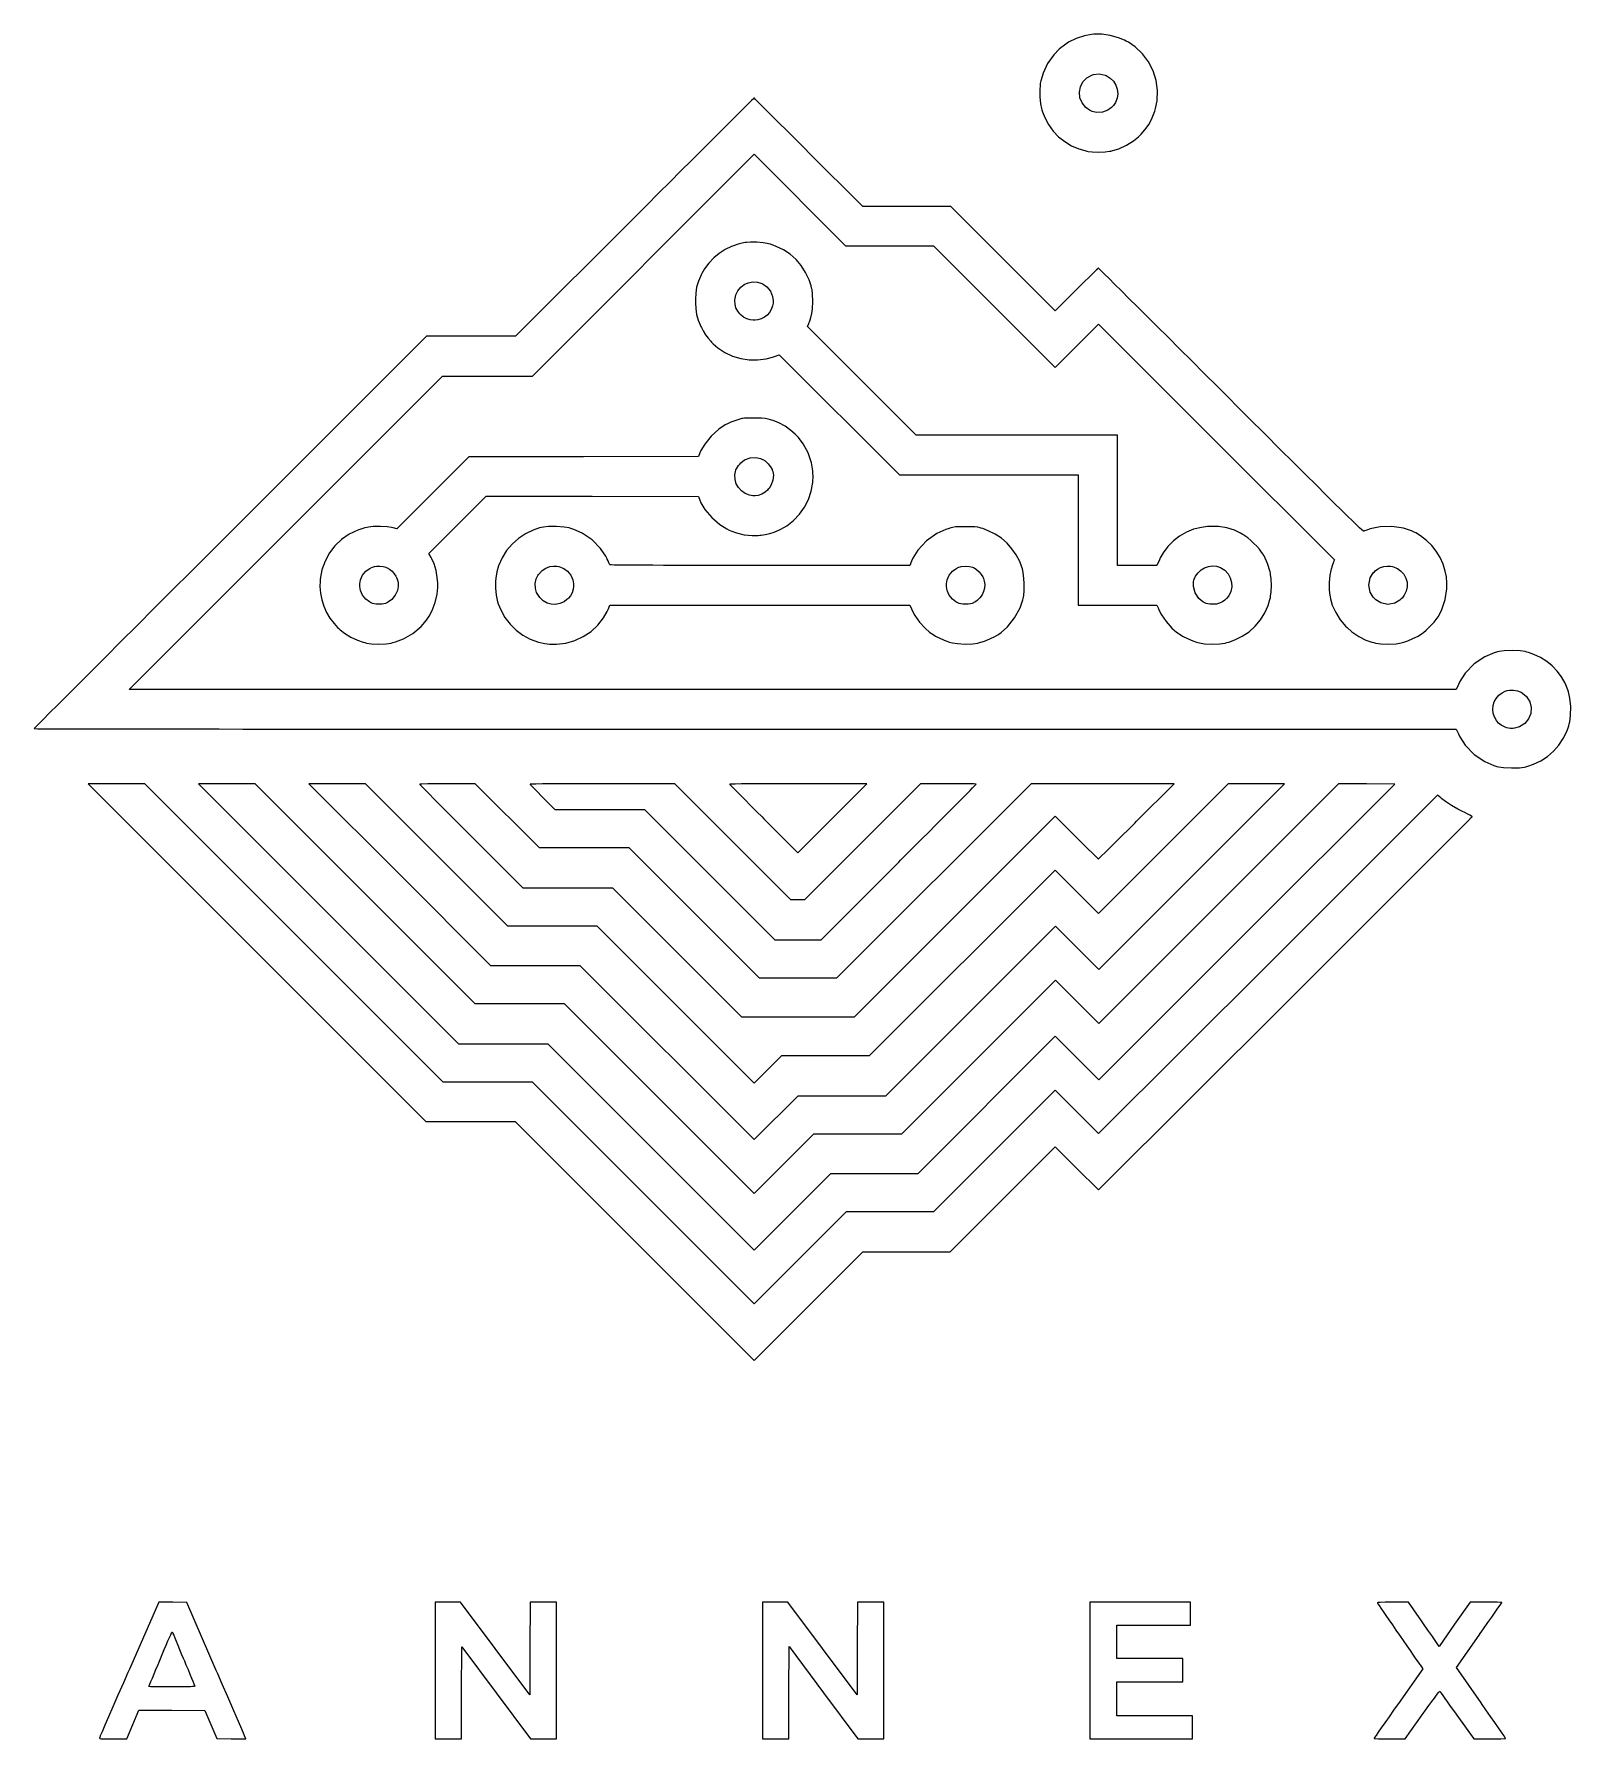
# Model space of a CAD drawing. Extents: x 12.3 to 45.6, y 10.5 to 47.4.
import ezdxf

# ---------------------------------------------------------------- set-up
doc = ezdxf.new("R2010")
doc.units = 0
doc.layers.get('0').update_dxf_attribs({"linetype": 'CONTINUOUS'})

msp = doc.modelspace()

# ---------------------------------------------------------------- linework, layer by layer
at = {"color": 0}
for points in [[(35.2431, 47.3806), (35.1915, 47.3747), (35.0385, 47.3462), (34.8594, 47.2904), (34.6954, 47.2089), (34.574, 47.1275), (34.5361, 47.0972), (34.4918, 47.0621), (34.3732, 46.9389), (34.2397, 46.7493), (34.141, 46.5379), (34.0913, 46.3708), (34.0819, 46.3139), (34.0767, 46.2803), (34.0706, 46.1776), (34.0732, 46.0249), (34.0889, 45.8739), (34.1074, 45.775), (34.1167, 45.7431), (34.1292, 45.7011), (34.1782, 45.5786), (34.2597, 45.4265), (34.3599, 45.2882), (34.4771, 45.1653), (34.6099, 45.059), (34.7569, 44.9708), (34.9165, 44.9021), (35.0442, 44.8633), (35.0875, 44.8542), (35.1157, 44.8479), (35.2026, 44.8387), (35.3443, 44.834), (35.4876, 44.8397), (35.5786, 44.8494), (35.6083, 44.8556), (35.6522, 44.8647), (35.7813, 44.9049), (35.9458, 44.9786), (36.099, 45.0757), (36.2051, 45.1625), (36.2375, 45.1944), (36.2664, 45.2231), (36.3472, 45.3147), (36.4353, 45.4381), (36.5053, 45.5704), (36.5492, 45.6806), (36.5611, 45.7181), (36.5782, 45.7724), (36.6104, 45.9411), (36.6197, 46.1636), (36.5911, 46.3811), (36.5264, 46.5889), (36.4272, 46.7826), (36.2954, 46.9579), (36.1331, 47.1101), (35.9918, 47.2079), (35.9417, 47.2347), (35.9018, 47.256), (35.775, 47.3071), (35.5933, 47.3576), (35.4113, 47.3832), (35.2846, 47.3853), (35.2431, 47.3806)], [(35.5083, 46.4875), (35.5319, 46.4771), (35.5975, 46.4343), (35.6679, 46.3644), (35.7185, 46.2822), (35.7485, 46.1914), (35.7569, 46.096), (35.7433, 46), (35.7065, 45.9075), (35.6632, 45.8414), (35.6458, 45.8222), (35.6249, 45.7988), (35.5464, 45.7424), (35.4281, 45.6981), (35.3021, 45.6915), (35.2076, 45.7119), (35.1792, 45.725), (35.1485, 45.739), (35.0647, 45.7994), (34.9849, 45.8964), (34.9393, 46.0079), (34.9276, 46.1258), (34.9494, 46.2424), (35.0043, 46.3494), (35.0922, 46.4389), (35.1808, 46.4915), (35.2125, 46.5028), (35.2351, 46.5108), (35.3589, 46.5228), (35.4847, 46.4979), (35.5083, 46.4875)], [(25.3056, 43.4236), (22.7292, 40.8472), (20.8, 40.8472), (16.5569, 36.6083), (16.4489, 36.5004), (16.1244, 36.1764), (15.7042, 35.7564), (15.2981, 35.3507), (14.9085, 34.9612), (14.5375, 34.5904), (14.1874, 34.2403), (13.8602, 33.9131), (13.5581, 33.611), (13.2834, 33.3361), (13.0382, 33.0907), (12.8247, 32.8768), (12.645, 32.6968), (12.5014, 32.5528), (12.3959, 32.4469), (12.3308, 32.3814), (12.309, 32.3597), (12.3083, 32.3583), (12.3083, 32.3583), (12.3282, 32.3578), (12.3876, 32.3571), (12.4857, 32.3565), (12.6214, 32.356), (12.7937, 32.3553), (13.0017, 32.3547), (13.2444, 32.3542), (13.5208, 32.3536), (13.8298, 32.3532), (14.1706, 32.3526), (14.5419, 32.3522), (14.9432, 32.3518), (15.3732, 32.3514), (15.8308, 32.351), (16.3154, 32.3506), (16.8257, 32.3501), (17.3607, 32.3499), (17.9196, 32.3496), (18.5014, 32.3492), (19.105, 32.349), (19.7294, 32.3488), (20.3738, 32.3485), (21.0369, 32.3482), (21.7181, 32.3481), (22.4161, 32.3478), (23.13, 32.3476), (23.8589, 32.3475), (24.6018, 32.3475), (25.3576, 32.3474), (26.1254, 32.3472), (26.9042, 32.3472), (27.4958, 32.3472), (27.6931, 32.3472), (43.0819, 32.3472), (43.1306, 32.2444), (43.1603, 32.1803), (43.2769, 32.0006), (43.4688, 31.7986), (43.7001, 31.6436), (43.8969, 31.5587), (43.9653, 31.5403), (43.999, 31.531), (44.1043, 31.5169), (44.2774, 31.5075), (44.45, 31.5124), (44.554, 31.5236), (44.5875, 31.5319), (44.6306, 31.5428), (44.7569, 31.5868), (44.9153, 31.6626), (45.0606, 31.7579), (45.191, 31.8706), (45.3047, 31.9989), (45.4, 32.1414), (45.475, 32.296), (45.5176, 32.4192), (45.5278, 32.4611), (45.539, 32.5064), (45.5593, 32.6457), (45.5647, 32.8343), (45.5443, 33.0206), (45.5133, 33.1542), (45.4986, 33.1972), (45.4858, 33.2346), (45.4382, 33.3435), (45.3611, 33.4792), (45.2683, 33.6035), (45.1611, 33.7151), (45.0406, 33.8132), (44.9081, 33.8967), (44.7644, 33.9644), (44.65, 34.005), (44.6111, 34.0153), (44.5751, 34.025), (44.4635, 34.0411), (44.2912, 34.0499), (44.1197, 34.0417), (44.0093, 34.0261), (43.9736, 34.0167), (43.9043, 33.9979), (43.7039, 33.9125), (43.4696, 33.7572), (43.2761, 33.5551), (43.1589, 33.3754), (43.1292, 33.3111), (43.0819, 33.2083), (14.3681, 33.2083), (21.1458, 39.9861), (23.0903, 39.9861), (27.8889, 44.7847), (29.8681, 42.8056), (31.7708, 42.8056), (34.4028, 40.1736), (34.8708, 40.6417), (35.3403, 41.1097), (37.8944, 38.5597), (40.4486, 36.0097), (40.4306, 35.9667), (40.4281, 35.9608), (40.421, 35.9413), (40.4081, 35.9036), (40.3935, 35.859), (40.3826, 35.8242), (40.3792, 35.8125), (40.369, 35.7799), (40.3504, 35.6779), (40.3357, 35.5168), (40.3361, 35.3529), (40.3457, 35.245), (40.3528, 35.2097), (40.3619, 35.165), (40.4019, 35.0329), (40.4743, 34.8675), (40.5696, 34.715), (40.6557, 34.6088), (40.6875, 34.5764), (40.72, 34.5431), (40.826, 34.4511), (40.9725, 34.3511), (41.13, 34.2744), (41.2578, 34.2304), (41.3014, 34.2194), (41.3372, 34.2104), (41.4479, 34.1954), (41.6161, 34.1879), (41.7824, 34.1964), (41.8892, 34.2117), (41.9236, 34.2208), (41.9511, 34.2282), (42.0322, 34.2562), (42.1471, 34.3049), (42.2574, 34.3618), (42.3299, 34.4058), (42.3528, 34.4222), (42.374, 34.4375), (42.434, 34.4883), (42.5215, 34.5719), (42.6028, 34.6601), (42.651, 34.7193), (42.6653, 34.7403), (42.6967, 34.7861), (42.7726, 34.936), (42.8451, 35.1529), (42.8801, 35.3796), (42.8815, 35.5486), (42.875, 35.6042), (42.8701, 35.645), (42.8458, 35.7664), (42.7986, 35.9201), (42.7338, 36.0643), (42.6521, 36.1981), (42.5543, 36.3206), (42.441, 36.4306), (42.3129, 36.5272), (42.2074, 36.5913), (42.1708, 36.6097), (42.1168, 36.6369), (41.9426, 36.6939), (41.6929, 36.7331), (41.4397, 36.7257), (41.2587, 36.691), (41.2014, 36.6708), (41.1915, 36.6675), (41.1619, 36.6574), (41.1257, 36.6449), (41.0967, 36.6349), (41.0826, 36.6303), (41.0792, 36.6292), (41.0769, 36.6285), (41.0675, 36.6365), (41.0388, 36.6613), (40.9918, 36.7046), (40.9254, 36.7678), (40.8385, 36.8517), (40.7299, 36.9575), (40.5985, 37.0864), (40.4432, 37.2396), (40.2628, 37.4181), (40.0563, 37.6231), (39.8224, 37.8554), (39.5601, 38.1167), (39.2683, 38.4076), (38.9458, 38.7297), (38.5914, 39.0836), (38.301, 39.374), (38.2042, 39.4708), (38.1315, 39.5435), (37.9136, 39.761), (37.6312, 40.0431), (37.3582, 40.3154), (37.0961, 40.5769), (36.8465, 40.8257), (36.6107, 41.0607), (36.3904, 41.2801), (36.1868, 41.4826), (36.0015, 41.6669), (35.836, 41.8313), (35.6917, 41.9743), (35.5701, 42.0947), (35.4728, 42.1908), (35.401, 42.2614), (35.3564, 42.3047), (35.3443, 42.3194), (35.3403, 42.3194), (35.3371, 42.3194), (35.3278, 42.31), (35.2981, 42.2831), (35.2529, 42.2403), (35.1944, 42.1838), (35.1244, 42.1153), (35.0449, 42.0371), (34.9579, 41.9507), (34.8883, 41.8814), (34.8653, 41.8583), (34.4028, 41.3958), (32.1458, 43.6528), (30.2431, 43.6528), (29.0694, 44.8264), (29.0104, 44.8854), (28.8335, 45.0622), (28.6131, 45.2822), (28.4132, 45.4815), (28.2385, 45.6554), (28.094, 45.799), (27.9843, 45.9075), (27.9143, 45.9761), (27.8953, 46), (27.8889, 46), (27.8853, 46), (27.8747, 45.9867), (27.8347, 45.9474), (27.7703, 45.8837), (27.6826, 45.7967), (27.5732, 45.6878), (27.4432, 45.5583), (27.2939, 45.4097), (27.1269, 45.2431), (26.9432, 45.0599), (26.7443, 44.8614), (26.5315, 44.6489), (26.3063, 44.4239), (26.0697, 44.1875), (25.8231, 43.9411), (25.5679, 43.686), (25.3711, 43.4893), (25.3056, 43.4236)], [(27.6944, 42.8736), (27.6565, 42.8678), (27.5442, 42.8408), (27.3994, 42.7899), (27.2622, 42.7221), (27.1339, 42.6388), (27.0161, 42.541), (26.9107, 42.43), (26.819, 42.3072), (26.7599, 42.2081), (26.7431, 42.1736), (26.7265, 42.1401), (26.6824, 42.0371), (26.6449, 41.9126), (26.626, 41.7782), (26.6208, 41.6529), (26.6208, 41.6111), (26.6206, 41.5701), (26.6251, 41.4474), (26.6431, 41.315), (26.6786, 41.1924), (26.7206, 41.0913), (26.7361, 41.0583), (26.7479, 41.0339), (26.7858, 40.9615), (26.8361, 40.88), (26.8947, 40.8031), (26.9501, 40.7399), (26.9694, 40.7194), (27.0008, 40.6862), (27.1057, 40.5962), (27.2581, 40.4956), (27.4235, 40.4182), (27.5986, 40.3651), (27.7803, 40.3369), (27.9651, 40.3346), (28.15, 40.3585), (28.2876, 40.3936), (28.3319, 40.4097), (28.4347, 40.4472), (31.0347, 37.8472), (34.9028, 37.8472), (34.9028, 35.0278), (36.6069, 35.0278), (36.6306, 34.9694), (36.6447, 34.9315), (36.7029, 34.8236), (36.8076, 34.6735), (36.9321, 34.5344), (37.0288, 34.4472), (37.0639, 34.4222), (37.0868, 34.4058), (37.1592, 34.3618), (37.2696, 34.3049), (37.3844, 34.2562), (37.4654, 34.2282), (37.4931, 34.2208), (37.5275, 34.2117), (37.6342, 34.1964), (37.8008, 34.1879), (37.9697, 34.1954), (38.0817, 34.2104), (38.1181, 34.2194), (38.1619, 34.2304), (38.2906, 34.276), (38.4515, 34.3554), (38.5989, 34.4558), (38.7307, 34.575), (38.8449, 34.7108), (38.9393, 34.8613), (39.0121, 35.024), (39.0521, 35.1533), (39.0611, 35.1972), (39.0674, 35.2268), (39.0775, 35.3175), (39.0829, 35.4583), (39.0775, 35.5992), (39.0674, 35.6899), (39.0611, 35.7194), (39.0542, 35.7528), (38.999, 35.9279), (38.9239, 36.0956), (38.9069, 36.125), (38.8989, 36.1389), (38.8713, 36.1788), (38.8233, 36.239), (38.7664, 36.3026), (38.7035, 36.3668), (38.6376, 36.4285), (38.5722, 36.4846), (38.5099, 36.5321), (38.4685, 36.5599), (38.4542, 36.5681), (38.4136, 36.5908), (38.2864, 36.6487), (38.1164, 36.7021), (37.9374, 36.7294), (37.7914, 36.7342), (37.7431, 36.7319), (37.6992, 36.7301), (37.5681, 36.7128), (37.4007, 36.6708), (37.2428, 36.6074), (37.0961, 36.5236), (36.9626, 36.4208), (36.8442, 36.3004), (36.7425, 36.1633), (36.6776, 36.0504), (36.6597, 36.0111), (36.6042, 35.8889), (35.75, 35.8889), (35.75, 38.7083), (31.3958, 38.7083), (29.0444, 41.0597), (29.0722, 41.1236), (29.0758, 41.1319), (29.0851, 41.1575), (29.1001, 41.2032), (29.1154, 41.2544), (29.126, 41.2928), (29.1292, 41.3056), (29.1374, 41.339), (29.151, 41.4419), (29.1594, 41.6033), (29.1543, 41.7624), (29.1428, 41.8601), (29.1347, 41.8917), (29.1236, 41.9362), (29.0792, 42.0674), (29.004, 42.2292), (28.9103, 42.3758), (28.7988, 42.5067), (28.6707, 42.6203), (28.5271, 42.716), (28.3689, 42.7924), (28.2408, 42.8374), (28.1972, 42.8486), (28.1693, 42.8557), (28.0835, 42.8688), (27.9469, 42.8804), (27.8097, 42.8825), (27.7229, 42.8779), (27.6944, 42.8736)], [(28.0597, 41.9889), (28.0878, 41.9764), (28.1638, 41.9204), (28.2425, 41.8236), (28.2904, 41.7081), (28.3036, 41.6142), (28.3014, 41.5833), (28.3, 41.5631), (28.2883, 41.5025), (28.2617, 41.4283), (28.2228, 41.3621), (28.1728, 41.305), (28.1131, 41.2586), (28.0449, 41.2238), (27.9697, 41.2019), (27.909, 41.1944), (27.8889, 41.1944), (27.8678, 41.1944), (27.8046, 41.2013), (27.7304, 41.2229), (27.6621, 41.2613), (27.6111, 41.3026), (27.5958, 41.3181), (27.5792, 41.3349), (27.5344, 41.3907), (27.4953, 41.4644), (27.4761, 41.5453), (27.4733, 41.6157), (27.475, 41.6389), (27.4768, 41.6647), (27.4953, 41.7413), (27.5381, 41.8313), (27.5996, 41.9068), (27.6762, 41.9656), (27.7642, 42.0053), (27.8599, 42.0239), (27.9597, 42.0192), (28.036, 41.9994), (28.0597, 41.9889)], [(27.6403, 39.0694), (27.6204, 39.0651), (27.5615, 39.0492), (27.4749, 39.0213), (27.3889, 38.9886), (27.3312, 38.9636), (27.3125, 38.9542), (27.2643, 38.9303), (27.1292, 38.8396), (26.9615, 38.6888), (26.8208, 38.5138), (26.7387, 38.3754), (26.7181, 38.3264), (26.6833, 38.2431), (24.1986, 38.2389), (21.7153, 38.2361), (20.1583, 36.6792), (20.0764, 36.7014), (20.046, 36.7096), (19.9518, 36.7235), (19.8014, 36.7329), (19.6478, 36.7289), (19.5468, 36.7182), (19.5139, 36.7111), (19.4628, 36.7006), (19.3131, 36.6528), (19.1289, 36.5658), (18.9636, 36.4528), (18.8194, 36.3164), (18.6988, 36.1589), (18.6037, 35.9831), (18.5367, 35.7912), (18.5051, 35.6378), (18.5, 35.5861), (18.4964, 35.5489), (18.494, 35.436), (18.505, 35.2885), (18.5326, 35.1447), (18.5761, 35.006), (18.6353, 34.8733), (18.7096, 34.7478), (18.7983, 34.631), (18.8742, 34.5489), (18.9014, 34.5236), (18.9313, 34.496), (19.0278, 34.4204), (19.1638, 34.3356), (19.3097, 34.2688), (19.4268, 34.2294), (19.4667, 34.2194), (19.5018, 34.211), (19.6099, 34.1958), (19.7701, 34.1878), (19.9303, 34.1954), (20.0385, 34.2107), (20.0736, 34.2194), (20.1312, 34.2339), (20.2989, 34.2979), (20.5033, 34.4146), (20.6824, 34.5667), (20.7992, 34.7022), (20.8319, 34.7514), (20.8581, 34.7904), (20.9256, 34.915), (20.991, 35.0853), (21.0292, 35.2668), (21.0417, 35.4147), (21.0417, 35.4639), (21.0417, 35.5049), (21.0333, 35.6278), (21.0076, 35.7788), (20.9631, 35.9221), (20.9167, 36.0285), (20.8986, 36.0625), (20.8514, 36.15), (22.0903, 37.3889), (24.3861, 37.3861), (26.6833, 37.3819), (26.7181, 37.2986), (26.7396, 37.2472), (26.8257, 37.1018), (26.9725, 36.9233), (27.15, 36.7713), (27.2976, 36.6785), (27.35, 36.6542), (27.3883, 36.6361), (27.5085, 36.5925), (27.6739, 36.5533), (27.8442, 36.5368), (27.9738, 36.5388), (28.0167, 36.5431), (28.045, 36.546), (28.1297, 36.5581), (28.2294, 36.5799), (28.3257, 36.6111), (28.4026, 36.6426), (28.4278, 36.6542), (28.4712, 36.6742), (28.5953, 36.7476), (28.7446, 36.8635), (28.8739, 36.999), (28.9815, 37.1515), (29.066, 37.3182), (29.1254, 37.4963), (29.1582, 37.6828), (29.165, 37.8271), (29.1625, 37.875), (29.1592, 37.9335), (29.1301, 38.1076), (29.0603, 38.3222), (28.9525, 38.5192), (28.8468, 38.6572), (28.8069, 38.6986), (28.7788, 38.7281), (28.6875, 38.81), (28.561, 38.9006), (28.4215, 38.9742), (28.3039, 39.0217), (28.2639, 39.0347), (28.2465, 39.0404), (28.194, 39.0556), (28.1286, 39.0678), (28.0457, 39.0742), (27.9542, 39.0772), (27.9236, 39.0778), (27.9008, 39.0783), (27.8324, 39.0786), (27.7486, 39.0774), (27.6814, 39.0742), (27.6486, 39.0712), (27.6403, 39.0694)], [(28.0583, 38.1917), (28.0763, 38.1842), (28.1256, 38.151), (28.1917, 38.0901), (28.2474, 38.0196), (28.2769, 37.9683), (28.2833, 37.95), (28.2922, 37.9236), (28.3056, 37.8399), (28.2975, 37.7321), (28.2599, 37.63), (28.2124, 37.5572), (28.1931, 37.5361), (28.1776, 37.5193), (28.126, 37.474), (28.0544, 37.4308), (27.9763, 37.4056), (27.9107, 37.3972), (27.8889, 37.3972), (27.8635, 37.3971), (27.7872, 37.4096), (27.6954, 37.4451), (27.616, 37.5004), (27.5515, 37.5719), (27.5046, 37.656), (27.4778, 37.7492), (27.4735, 37.8479), (27.4863, 37.9246), (27.4944, 37.9486), (27.4972, 37.9567), (27.5081, 37.9797), (27.5285, 38.0154), (27.5531, 38.0515), (27.5722, 38.0758), (27.5792, 38.0833), (27.6019, 38.1088), (27.6843, 38.1726), (27.8015, 38.2208), (27.9274, 38.2275), (28.0275, 38.205), (28.0583, 38.1917)], [(23.2917, 36.7097), (23.2458, 36.6997), (23.1114, 36.6557), (22.9432, 36.5764), (22.789, 36.4742), (22.6515, 36.3514), (22.5328, 36.2104), (22.4351, 36.0535), (22.361, 35.8831), (22.3211, 35.7475), (22.3125, 35.7014), (22.3056, 35.6656), (22.2951, 35.5561), (22.2944, 35.3986), (22.3093, 35.2432), (22.329, 35.1382), (22.3389, 35.1042), (22.3525, 35.0586), (22.4064, 34.9256), (22.4964, 34.7624), (22.6072, 34.6164), (22.7369, 34.4887), (22.8839, 34.3811), (23.0465, 34.295), (23.2228, 34.2318), (23.3636, 34.1994), (23.4111, 34.1931), (23.4615, 34.1864), (23.6151, 34.1837), (23.8161, 34.2082), (24.01, 34.2643), (24.1928, 34.3497), (24.3601, 34.4619), (24.5083, 34.599), (24.6332, 34.7582), (24.7103, 34.891), (24.7306, 34.9375), (24.7694, 35.0278), (31.2611, 35.0278), (31.2931, 34.95), (31.3078, 34.9132), (31.3658, 34.8083), (31.4683, 34.6638), (31.5892, 34.5303), (31.6828, 34.4464), (31.7167, 34.4222), (31.7396, 34.4058), (31.8119, 34.3618), (31.9224, 34.3049), (32.0372, 34.2562), (32.1182, 34.2282), (32.1458, 34.2208), (32.1804, 34.2117), (32.2878, 34.1967), (32.4544, 34.1885), (32.6228, 34.1961), (32.7335, 34.2107), (32.7694, 34.2194), (32.7967, 34.2263), (32.8774, 34.2524), (32.991, 34.2976), (33.0983, 34.3496), (33.1661, 34.3882), (33.1875, 34.4028), (33.2372, 34.4368), (33.3724, 34.5599), (33.5267, 34.7532), (33.6442, 34.9719), (33.7054, 35.146), (33.7181, 35.2056), (33.725, 35.2396), (33.7333, 35.344), (33.734, 35.5138), (33.7212, 35.6811), (33.7056, 35.7807), (33.6958, 35.8125), (33.6836, 35.8529), (33.6374, 35.971), (33.5618, 36.1174), (33.47, 36.251), (33.3626, 36.371), (33.2408, 36.4765), (33.1054, 36.5667), (32.9572, 36.6404), (32.8379, 36.6856), (32.7972, 36.6972), (32.7811, 36.7019), (32.7324, 36.7139), (32.6668, 36.7235), (32.5818, 36.7275), (32.4892, 36.7279), (32.4583, 36.7278), (32.4265, 36.7278), (32.3311, 36.7267), (32.2461, 36.7215), (32.1794, 36.7103), (32.1249, 36.6957), (32.1069, 36.6903), (32.0393, 36.6696), (31.845, 36.5794), (31.6193, 36.4208), (31.4349, 36.2196), (31.3247, 36.0433), (31.2972, 35.9806), (31.2583, 35.8889), (28.0111, 35.8889), (27.9033, 35.8889), (27.58, 35.8889), (27.184, 35.8892), (26.8222, 35.8894), (26.4936, 35.8897), (26.1969, 35.8903), (25.9314, 35.8908), (25.696, 35.8915), (25.4896, 35.8924), (25.3113, 35.8933), (25.16, 35.8944), (25.0347, 35.8957), (24.9346, 35.8971), (24.8583, 35.8986), (24.8051, 35.9004), (24.774, 35.9022), (24.7639, 35.9038), (24.7639, 35.9042), (24.7639, 35.9079), (24.7594, 35.9192), (24.7474, 35.9485), (24.7293, 35.9879), (24.7126, 36.0221), (24.7069, 36.0333), (24.6776, 36.0922), (24.5661, 36.2571), (24.3857, 36.4429), (24.1694, 36.5879), (23.9849, 36.67), (23.9208, 36.6889), (23.8858, 36.6994), (23.7771, 36.7188), (23.6099, 36.7326), (23.441, 36.7299), (23.3283, 36.7178), (23.2917, 36.7097)], [(19.9292, 35.8472), (19.9469, 35.839), (19.9983, 35.8093), (20.0551, 35.7644), (20.1022, 35.71), (20.1331, 35.6604), (20.1417, 35.6431), (20.1475, 35.6308), (20.1638, 35.5935), (20.1774, 35.5519), (20.1842, 35.5101), (20.1861, 35.4724), (20.1861, 35.4597), (20.1861, 35.4313), (20.1699, 35.346), (20.1236, 35.2428), (20.0501, 35.1547), (19.9789, 35.1), (19.9528, 35.0861), (19.9429, 35.0811), (19.9122, 35.0674), (19.8743, 35.056), (19.8301, 35.0501), (19.7857, 35.0486), (19.7708, 35.0486), (19.756, 35.0486), (19.7115, 35.0501), (19.6675, 35.056), (19.63, 35.0674), (19.6, 35.0811), (19.5903, 35.0861), (19.5635, 35.1004), (19.4897, 35.1561), (19.4161, 35.244), (19.371, 35.3476), (19.3556, 35.4358), (19.3556, 35.4653), (19.3558, 35.4942), (19.3714, 35.5808), (19.4161, 35.6819), (19.4882, 35.7665), (19.56, 35.8189), (19.5861, 35.8319), (19.5976, 35.8378), (19.6331, 35.8539), (19.6736, 35.8671), (19.7161, 35.8733), (19.7561, 35.875), (19.7694, 35.875), (19.7918, 35.875), (19.8592, 35.8679), (19.9188, 35.8518), (19.9292, 35.8472)], [(23.7472, 35.8333), (23.7743, 35.8199), (23.849, 35.7664), (23.9214, 35.6818), (23.9642, 35.5793), (23.9779, 35.4886), (23.9778, 35.4583), (23.9778, 35.4369), (23.9713, 35.3728), (23.9503, 35.2986), (23.9133, 35.2318), (23.8733, 35.1828), (23.8583, 35.1681), (23.84, 35.1499), (23.7765, 35.1036), (23.6869, 35.0628), (23.5935, 35.0451), (23.4994, 35.0499), (23.409, 35.0764), (23.3257, 35.1242), (23.2535, 35.1924), (23.2075, 35.2572), (23.1958, 35.2806), (23.1833, 35.3057), (23.159, 35.3881), (23.1522, 35.4975), (23.1749, 35.6025), (23.2103, 35.675), (23.2264, 35.6958), (23.2431, 35.7176), (23.3001, 35.7775), (23.3788, 35.8328), (23.4674, 35.8644), (23.545, 35.8747), (23.5708, 35.875), (23.5832, 35.875), (23.6203, 35.8732), (23.6611, 35.8667), (23.7008, 35.8539), (23.7358, 35.8387), (23.7472, 35.8333)], [(32.6333, 35.8417), (32.6506, 35.8338), (32.6993, 35.8033), (32.7571, 35.7539), (32.8058, 35.6944), (32.8362, 35.6442), (32.8444, 35.6264), (32.8528, 35.6083), (32.8706, 35.5506), (32.8808, 35.4732), (32.8757, 35.3964), (32.8562, 35.3219), (32.8229, 35.2517), (32.7765, 35.1878), (32.7176, 35.1319), (32.6657, 35.0958), (32.6472, 35.0861), (32.6374, 35.0811), (32.6067, 35.0674), (32.5687, 35.056), (32.5246, 35.0501), (32.4801, 35.0486), (32.4653, 35.0486), (32.4504, 35.0486), (32.406, 35.0501), (32.3619, 35.056), (32.3244, 35.0674), (32.2944, 35.0811), (32.2847, 35.0861), (32.2579, 35.1004), (32.1842, 35.1561), (32.1106, 35.244), (32.0654, 35.3476), (32.05, 35.4358), (32.05, 35.4653), (32.0503, 35.4942), (32.0658, 35.5808), (32.1106, 35.6819), (32.1826, 35.7665), (32.2544, 35.8189), (32.2806, 35.8319), (32.3011, 35.8424), (32.3679, 35.8646), (32.4585, 35.8769), (32.5483, 35.8693), (32.6132, 35.851), (32.6333, 35.8417)], [(37.9806, 35.8417), (38.0051, 35.8303), (38.0729, 35.7835), (38.1443, 35.7079), (38.194, 35.6196), (38.2214, 35.5235), (38.2253, 35.4242), (38.2054, 35.3263), (38.1606, 35.2347), (38.1101, 35.1717), (38.0903, 35.1542), (38.0747, 35.1406), (38.0249, 35.1032), (37.9624, 35.0707), (37.8943, 35.0536), (37.8329, 35.0486), (37.8125, 35.0486), (37.7976, 35.0486), (37.7532, 35.0501), (37.7092, 35.056), (37.6717, 35.0674), (37.6417, 35.0811), (37.6319, 35.0861), (37.599, 35.1035), (37.5114, 35.1769), (37.4306, 35.2958), (37.3944, 35.4314), (37.3986, 35.5389), (37.4083, 35.5722), (37.4146, 35.5943), (37.4437, 35.6575), (37.4958, 35.731), (37.5612, 35.7911), (37.6372, 35.8367), (37.7201, 35.866), (37.8071, 35.8775), (37.895, 35.87), (37.9603, 35.8513), (37.9806, 35.8417)], [(41.7903, 35.8319), (41.8136, 35.8203), (41.8782, 35.774), (41.9461, 35.7007), (41.9932, 35.616), (42.0188, 35.5242), (42.0221, 35.429), (42.0028, 35.3349), (41.96, 35.2456), (41.9119, 35.1831), (41.8931, 35.1653), (41.8633, 35.1368), (41.7532, 35.0731), (41.601, 35.0437), (41.4493, 35.0771), (41.3404, 35.1432), (41.3111, 35.1722), (41.2826, 35.2008), (41.2199, 35.3094), (41.1901, 35.4637), (41.2215, 35.6178), (41.2853, 35.7257), (41.3139, 35.7542), (41.3292, 35.7694), (41.3792, 35.8108), (41.445, 35.8472), (41.52, 35.8671), (41.5893, 35.8733), (41.6125, 35.8736), (41.625, 35.8737), (41.6624, 35.8728), (41.7029, 35.8668), (41.7428, 35.8539), (41.7785, 35.8378), (41.7903, 35.8319)], [(44.4847, 33.1444), (44.5167, 33.1271), (44.6014, 33.0543), (44.6742, 32.9415), (44.705, 32.8163), (44.6962, 32.689), (44.6503, 32.57), (44.5692, 32.4693), (44.4554, 32.3971), (44.3475, 32.3663), (44.3111, 32.3639), (44.2975, 32.3631), (44.2565, 32.3618), (44.215, 32.3651), (44.1765, 32.3754), (44.1418, 32.3893), (44.1306, 32.3944), (44.1119, 32.4029), (44.0586, 32.4333), (44.001, 32.479), (43.9543, 32.5349), (43.9238, 32.5862), (43.9153, 32.6042), (43.9056, 32.6244), (43.8849, 32.6896), (43.874, 32.7754), (43.8819, 32.8596), (43.9075, 32.9397), (43.9496, 33.0138), (44.0072, 33.0793), (44.0794, 33.1343), (44.1431, 33.1679), (44.1653, 33.1764), (44.1825, 33.1828), (44.2381, 33.1911), (44.3235, 33.1901), (44.4096, 33.1743), (44.4672, 33.1542), (44.4847, 33.1444)], [(17.1319, 27.5139), (20.7847, 23.8611), (22.7153, 23.8611), (27.8889, 18.6875), (30.2431, 21.0417), (32.1319, 21.0417), (34.4028, 23.3125), (34.8708, 22.8444), (35.3403, 22.3764), (39.3861, 26.4111), (39.489, 26.5139), (39.7979, 26.8222), (40.1983, 27.2219), (40.585, 27.6082), (40.9561, 27.9789), (41.3094, 28.3318), (41.6429, 28.665), (41.9546, 28.9765), (42.2421, 29.2642), (42.5038, 29.5257), (42.7371, 29.7593), (42.9404, 29.9628), (43.1113, 30.134), (43.2478, 30.271), (43.3479, 30.3717), (43.4096, 30.4339), (43.4306, 30.4501), (43.4306, 30.4556), (43.4306, 30.4582), (43.4167, 30.466), (43.3788, 30.4869), (43.3226, 30.5156), (43.2714, 30.5406), (43.2542, 30.5486), (43.2193, 30.5649), (43.1167, 30.6183), (42.9799, 30.6985), (42.8533, 30.7825), (42.7728, 30.8424), (42.7472, 30.8639), (42.6806, 30.9194), (39.0111, 27.2569), (35.3417, 23.5958), (34.4028, 24.5347), (31.7708, 21.9028), (29.8819, 21.9028), (27.8889, 19.9097), (23.0903, 24.7083), (21.1597, 24.7083), (14.7014, 31.1667), (13.4792, 31.1667), (17.1319, 27.5139)], [(18.6806, 28.3542), (21.4931, 25.5417), (23.4236, 25.5417), (27.8889, 21.0764), (29.5486, 22.7361), (31.4375, 22.7361), (34.4028, 25.7014), (35.3458, 24.7583), (38.5486, 27.9583), (41.7514, 31.1597), (41.1431, 31.1639), (40.5347, 31.1667), (35.3472, 25.9792), (34.4097, 26.9167), (31.0764, 23.5833), (29.1736, 23.5833), (27.8889, 22.2986), (23.7847, 26.4028), (21.8542, 26.4028), (17.0903, 31.1667), (15.8681, 31.1667), (18.6806, 28.3542)], [(20.2222, 29.2014), (22.1875, 27.2361), (24.1181, 27.2361), (27.8889, 23.4653), (28.8403, 24.4167), (30.7431, 24.4167), (34.4097, 28.0833), (35.3472, 27.1458), (39.3681, 31.1667), (38.1458, 31.1667), (35.3403, 28.3611), (34.4028, 29.2986), (30.3819, 25.2778), (28.4792, 25.2778), (27.8889, 24.6875), (24.4931, 28.0833), (22.5625, 28.0833), (19.4792, 31.1667), (18.2569, 31.1667), (20.2222, 29.2014)], [(20.6528, 31.1556), (20.6528, 31.1493), (20.6756, 31.1308), (20.7407, 31.0638), (20.8438, 30.959), (20.9801, 30.8212), (21.1454, 30.6549), (21.3349, 30.4646), (21.5439, 30.255), (21.7119, 30.0867), (21.7681, 30.0306), (22.8819, 28.9167), (24.8264, 28.9167), (27.6181, 26.125), (30.0625, 26.125), (34.4028, 30.4653), (34.8653, 30.0028), (34.8883, 29.9797), (34.9579, 29.9104), (35.0451, 29.8242), (35.1247, 29.7458), (35.195, 29.6775), (35.2536, 29.621), (35.2986, 29.5782), (35.3282, 29.5511), (35.3372, 29.5417), (35.3403, 29.5417), (35.3451, 29.5417), (35.3599, 29.5583), (35.41, 29.6057), (35.4875, 29.6808), (35.5889, 29.7803), (35.7108, 29.9006), (35.85, 30.0386), (36.0031, 30.1908), (36.1258, 30.3133), (36.1667, 30.3542), (36.9792, 31.1667), (33.8819, 31.1667), (29.6736, 26.9583), (28.0069, 26.9583), (25.1875, 29.7778), (23.2431, 29.7778), (21.8542, 31.1667), (21.2542, 31.1667), (21.1958, 31.1667), (21.0207, 31.166), (20.8294, 31.1638), (20.7003, 31.1603), (20.6528, 31.1568), (20.6528, 31.1556)], [(23.0417, 31.1556), (23.0417, 31.1493), (23.0628, 31.1306), (23.1204, 31.0699), (23.2057, 30.9825), (23.2836, 30.9039), (23.3097, 30.8778), (23.5764, 30.6111), (25.5208, 30.6111), (28.3403, 27.7917), (29.3403, 27.7917), (31.0181, 29.4694), (31.0608, 29.5122), (31.1889, 29.6404), (31.3549, 29.8065), (31.5151, 29.9671), (31.669, 30.1212), (31.8154, 30.2681), (31.9537, 30.4068), (32.0828, 30.5365), (32.2021, 30.6565), (32.3104, 30.7656), (32.4072, 30.8632), (32.4914, 30.9482), (32.5622, 31.0201), (32.6188, 31.0776), (32.6603, 31.1203), (32.6857, 31.1471), (32.6944, 31.1546), (32.6944, 31.1569), (32.6944, 31.1579), (32.6469, 31.1608), (32.5176, 31.1639), (32.3264, 31.166), (32.1514, 31.1667), (32.0931, 31.1667), (31.4931, 31.1667), (28.9792, 28.6528), (28.6875, 28.6528), (26.1736, 31.1667), (24.6083, 31.1667), (24.5296, 31.1667), (24.2933, 31.1665), (23.9997, 31.166), (23.7336, 31.165), (23.5015, 31.1638), (23.31, 31.1622), (23.1651, 31.1603), (23.0736, 31.1581), (23.0417, 31.1563), (23.0417, 31.1556)], [(27.3611, 31.1556), (27.3611, 31.1512), (27.3761, 31.1385), (27.4193, 31.0935), (27.4874, 31.0237), (27.5776, 30.9321), (27.6867, 30.8219), (27.8117, 30.696), (27.9496, 30.5576), (28.0603, 30.4467), (28.0972, 30.4097), (28.8333, 29.6736), (30.3264, 31.1667), (28.8431, 31.1667), (28.7686, 31.1667), (28.5453, 31.1665), (28.2675, 31.166), (28.0158, 31.165), (27.7964, 31.1638), (27.615, 31.1622), (27.4779, 31.1603), (27.3914, 31.1581), (27.3611, 31.1563), (27.3611, 31.1556)], [(14.3708, 12.0084), (14.3388, 11.9354), (14.2428, 11.7165), (14.1231, 11.4431), (14.0142, 11.194), (13.9189, 10.9755), (13.8398, 10.7937), (13.7796, 10.6547), (13.7409, 10.5645), (13.7274, 10.533), (13.7264, 10.5292), (13.7258, 10.5269), (13.7248, 10.5196), (13.7274, 10.5123), (13.7376, 10.5072), (13.7587, 10.5037), (13.7939, 10.5016), (13.8467, 10.5005), (13.9203, 10.5001), (13.9936, 10.5), (14.0181, 10.5), (14.3167, 10.5), (14.4458, 10.8125), (14.5764, 11.125), (15.2903, 11.1222), (16.0042, 11.1181), (16.1333, 10.8125), (16.2611, 10.5069), (16.575, 10.5028), (16.6054, 10.5026), (16.6967, 10.502), (16.7965, 10.5018), (16.864, 10.502), (16.8889, 10.5026), (16.8889, 10.5028), (16.8889, 10.5105), (16.8758, 10.5338), (16.8385, 10.6208), (16.7794, 10.7577), (16.7014, 10.9384), (16.6069, 11.157), (16.4986, 11.4073), (16.3793, 11.6834), (16.2833, 11.9052), (16.2514, 11.9792), (15.6139, 13.4514), (15.3097, 13.4556), (15.0069, 13.4583), (14.3708, 12.0084)], [(20.9861, 11.9792), (20.9861, 10.5), (21.5556, 10.5), (21.5583, 11.4972), (21.5625, 12.4945), (22.3056, 11.4972), (23.0486, 10.5014), (23.3306, 10.5), (23.6111, 10.5), (23.6111, 13.4583), (23.0417, 13.4583), (23.0389, 12.4556), (23.0347, 11.4542), (22.2847, 12.4556), (21.5361, 13.4583), (20.9861, 13.4583), (20.9861, 11.9792)], [(28.0694, 11.9792), (28.0694, 10.5), (28.6389, 10.5), (28.6417, 11.4986), (28.6458, 12.4958), (29.3889, 11.4986), (30.1319, 10.5014), (30.4139, 10.5), (30.6944, 10.5), (30.6944, 13.4583), (30.125, 13.4583), (30.1222, 12.4569), (30.1181, 11.4542), (29.3694, 12.4569), (28.6208, 13.4583), (28.0694, 13.4583), (28.0694, 11.9792)], [(35.1528, 11.9792), (35.1528, 10.5), (37.375, 10.5), (37.375, 11), (35.7361, 11), (35.7361, 11.7361), (37.1667, 11.7361), (37.1667, 12.2361), (35.7361, 12.2361), (35.7361, 12.9583), (37.3333, 12.9583), (37.3333, 13.4583), (35.1528, 13.4583), (35.1528, 11.9792)], [(41.3792, 13.4403), (41.3806, 13.4365), (41.3885, 13.4254), (41.4133, 13.3883), (41.4515, 13.3318), (41.5014, 13.2587), (41.5608, 13.1717), (41.6279, 13.0737), (41.7008, 12.9676), (41.7775, 12.8559), (41.8562, 12.7416), (41.935, 12.6276), (42.0118, 12.5164), (42.0849, 12.411), (42.1521, 12.3141), (42.2115, 12.2286), (42.2615, 12.1572), (42.2904, 12.1164), (42.3, 12.1028), (42.3597, 12.0181), (41.8333, 11.2694), (41.8068, 11.2319), (41.7272, 11.1191), (41.6283, 10.9783), (41.5388, 10.8503), (41.4606, 10.7382), (41.396, 10.6451), (41.3472, 10.5742), (41.3163, 10.5285), (41.3056, 10.5155), (41.3056, 10.5111), (41.3056, 10.51), (41.3321, 10.5065), (41.4044, 10.503), (41.5118, 10.5008), (41.6103, 10.5), (41.6431, 10.5), (41.9792, 10.5), (42.3472, 11.0208), (42.3657, 11.0468), (42.4214, 11.1247), (42.491, 11.2214), (42.5543, 11.3087), (42.6099, 11.3846), (42.6561, 11.4468), (42.6915, 11.4933), (42.7146, 11.522), (42.7236, 11.5305), (42.7236, 11.5305), (42.7247, 11.5292), (42.7326, 11.5182), (42.7554, 11.4865), (42.7906, 11.4378), (42.8364, 11.374), (42.8917, 11.2973), (42.9544, 11.2099), (43.0235, 11.1138), (43.0787, 11.0368), (43.0972, 11.0111), (43.4625, 10.5), (43.8069, 10.5), (43.8406, 10.5), (43.9413, 10.5008), (44.0512, 10.5027), (44.1256, 10.5053), (44.1528, 10.5076), (44.1528, 10.5084), (44.1528, 10.5126), (44.1418, 10.5255), (44.1106, 10.5716), (44.0612, 10.6435), (43.996, 10.738), (43.9169, 10.8521), (43.8264, 10.9824), (43.7265, 11.1258), (43.6463, 11.2409), (43.6194, 11.2792), (43.0861, 12.0431), (43.5778, 12.7431), (43.6025, 12.7783), (43.6767, 12.8842), (43.7689, 13.0161), (43.8524, 13.1358), (43.9251, 13.2405), (43.9853, 13.3273), (44.0307, 13.3933), (44.0594, 13.4356), (44.0694, 13.4475), (44.0694, 13.4514), (44.0694, 13.4522), (44.0424, 13.4543), (43.9688, 13.4564), (43.8596, 13.4578), (43.7597, 13.4583), (43.7264, 13.4583), (43.3819, 13.4569), (43.0486, 12.9806), (42.7167, 12.5028), (42.6111, 12.6528), (42.5968, 12.6733), (42.5528, 12.7364), (42.4706, 12.854), (42.3751, 12.9901), (42.3021, 13.0945), (42.2778, 13.1292), (42.0486, 13.4583), (41.7097, 13.4583), (41.6679, 13.4583), (41.5424, 13.4575), (41.4403, 13.4545), (41.3901, 13.449), (41.3788, 13.4412), (41.3792, 13.4403)], [(15.5486, 12.2153), (15.5603, 12.1873), (15.5954, 12.1033), (15.6392, 11.9982), (15.6792, 11.9022), (15.7143, 11.8177), (15.7438, 11.7472), (15.7664, 11.693), (15.7813, 11.6576), (15.7864, 11.6452), (15.7875, 11.6431), (15.7878, 11.6424), (15.784, 11.6383), (15.7682, 11.6344), (15.7379, 11.6313), (15.6908, 11.6288), (15.6249, 11.6271), (15.5381, 11.6259), (15.4282, 11.6252), (15.3268, 11.625), (15.2931, 11.625), (15.2443, 11.625), (15.0981, 11.6255), (14.9387, 11.627), (14.8311, 11.6291), (14.7917, 11.6312), (14.7917, 11.6319), (14.7917, 11.6356), (14.7971, 11.6464), (14.8125, 11.6842), (14.8364, 11.7422), (14.8675, 11.817), (14.9044, 11.9052), (14.9457, 12.0036), (14.9899, 12.1088), (15.0356, 12.2174), (15.0814, 12.3262), (15.126, 12.4317), (15.1679, 12.5307), (15.2058, 12.6198), (15.2383, 12.6958), (15.2639, 12.7552), (15.2813, 12.7948), (15.2865, 12.8073), (15.2889, 12.8111), (15.2896, 12.8123), (15.2974, 12.8125), (15.3056, 12.8011), (15.3069, 12.7972), (15.3083, 12.7937), (15.3137, 12.7808), (15.329, 12.7434), (15.3522, 12.6876), (15.3819, 12.6156), (15.4174, 12.5301), (15.4576, 12.4332), (15.5018, 12.3275), (15.5369, 12.2433), (15.5486, 12.2153)]]:
    msp.add_lwpolyline(points, close=True, dxfattribs=at)

doc.saveas('drawing.dxf')
